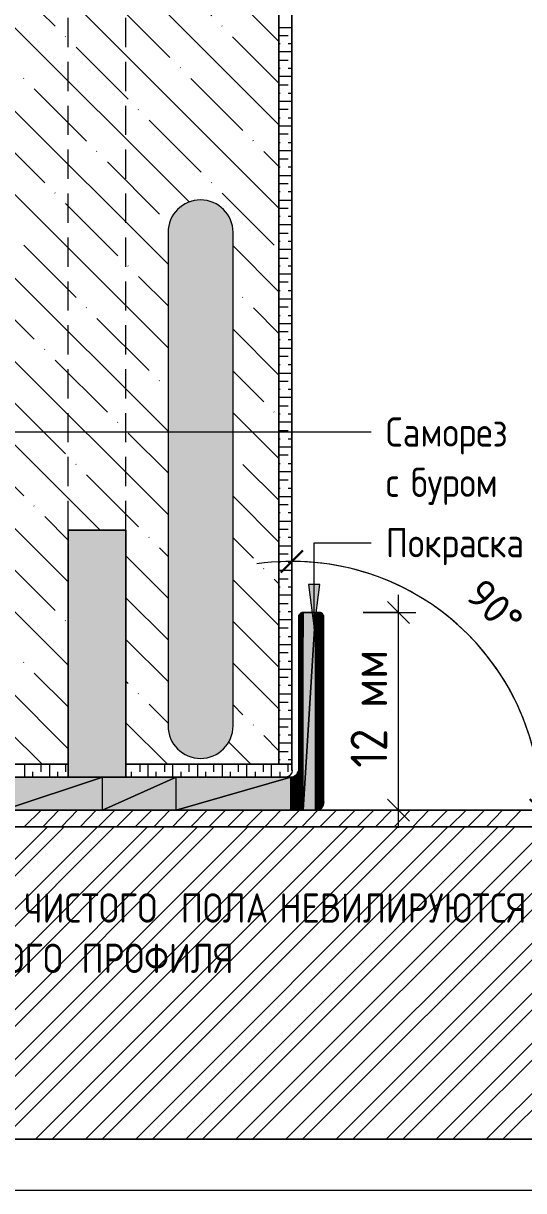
# Model space of a CAD drawing. Header units: millimetres. Extents: x 2518 to 53621, y 2061 to 18648.
# Drawn here: x 27263 to 28973, y 6857 to 10845 of the extents above; entities that cross this region are included whole.
import ezdxf

# ---------------------------------------------------------------- set-up
doc = ezdxf.new("R2010")
doc.units = ezdxf.units.MM
doc.linetypes.add('ADSK_Штрих_ш2 п1', pattern=[150, 100, -50])
for name, color, linetype, lineweight in [('A-ANNO-DIMS', 7, 'Continuous', 9), ('A-ANNO-DIMS-50', 7, 'Continuous', 9), ('A-DETL', 7, 'Continuous', 9), ('A-DETL-5', 7, 'ADSK_Штрих_ш2 п1', 9), ('A-DETL-6', 7, 'Continuous', 5), ('A-DETL-GENF', 7, 'Continuous', 9), ('G-ANNO-TEXT', 7, 'Continuous', 9)]:
    doc.layers.add(name, color=color, linetype=linetype, lineweight=lineweight)
for name, color, linetype, lineweight, true_color in [('A-DETL-GENF-13', 7, 'Continuous', 9, 0xdddddd), ('A-DETL-GENF-14', 7, 'Continuous', 9, 0xe6f9ff), ('A-DETL-GENF-15', 7, 'Continuous', 9, 0xc0c0c0)]:
    doc.layers.add(name, color=color, linetype=linetype, lineweight=lineweight, true_color=true_color)
doc.styles.add('GOST Common_10', font='GOST_Common.ttf', dxfattribs={"width": 0.9, "height": 100})
doc.styles.add('ISOCPEUR', font='isocpeur.ttf', dxfattribs={"width": 0.9, "height": 125})
doc.styles.add('ISOCPEUR_1', font='isocpeur.ttf', dxfattribs={"height": 100})
doc.dimstyles.new('ISO-2_0_1_0K__СРЕДНИЙ_1', dxfattribs={"dimscale": 304.8, "dimtxt": 99.598118, "dimasz": 0.246063, "dimexe": 0.393701, "dimexo": 0.246063, "dimgap": 0.164042, "dimtad": 1, "dimdec": 3, "dimrnd": 0.001, "dimdsep": 46, "dimtxsty": 'ISOCPEUR_1', "dimblk1": 'OBLIQUE', "dimblk2": 'OBLIQUE', "dimsah": 1, "dimcen": 0.09, "dimdle": 0.393701, "dimadec": 0, "dimazin": 0, "dimtfac": 1, "dimtdec": 4, "dimtix": 1, "dimtmove": 0, "dimatfit": 3, "dimfxl": 1, "dimtvp": 1, "dimtolj": 1, "dimtzin": 0, "dimarcsym": 2})
doc.dimstyles.new('ISO-2_5_0_9К_БОЛЬШОЙ', dxfattribs={"dimscale": 304.8, "dimtxt": 124.497647, "dimasz": 0.246063, "dimexe": 0.19685, "dimexo": 0.492126, "dimgap": 0, "dimtad": 1, "dimdec": 0, "dimrnd": 10, "dimzin": 0, "dimdsep": 46, "dimtxsty": 'ISOCPEUR', "dimblk1": 'OBLIQUE', "dimblk2": 'OBLIQUE', "dimsah": 1, "dimcen": 0.09, "dimdle": 0.19685, "dimazin": 0, "dimtfac": 1, "dimtdec": 4, "dimtix": 1, "dimtmove": 0, "dimatfit": 3, "dimfxl": 1, "dimtvp": 1, "dimtolj": 1, "dimtzin": 0, "dimarcsym": 2})

# ---------------------------------------------------------------- blocks, each defined once
blk = doc.blocks.new('DIMBLOCK41-Узел 9')
at = {"layer": 'A-ANNO-DIMS-50', "lineweight": 20}
for p, q in [((28544.6, 8831.8), (28507.1, 8869.3)), ((28544.6, 8831.8), (28582.1, 8794.3)), ((28544.6, 8156.6), (28507.1, 8194.1)), ((28544.6, 8156.6), (28582.1, 8119.1))]:
    blk.add_line(p, q, dxfattribs=at)
at = {"layer": 'A-ANNO-DIMS-50'}
for p, q in [((28544.6, 8096.6), (28544.6, 8891.8)), ((28424.1, 8831.8), (28604.6, 8831.8)), ((28544.6, 8831.8), (28424.1, 8831.8)), ((28641.6, 8156.6), (28484.6, 8156.6)), ((28544.6, 8156.6), (28641.6, 8156.6))]:
    blk.add_line(p, q, dxfattribs=at)
at = {"layer": 'A-ANNO-DIMS-50', "color": 0, "insert": (28381.3, 8301.5), "char_height": 125, "width": 462.557, "attachment_point": 1, "rotation": 90, "line_spacing_factor": 1.149209, "style": 'ISOCPEUR'}
blk.add_mtext('12 мм\\fISOCPEUR|b0|i0|c254|p34|;\\W.9;\u202c', dxfattribs=at)
blk = doc.blocks.new('_Oblique')
at = {"color": 0, "linetype": 'ByBlock', "lineweight": -2}
blk.add_line((-0.5, -0.5), (0.5, 0.5), dxfattribs=at)
blk = doc.blocks.new('DIMBLOCK42-Узел 9')
at = {"layer": 'A-ANNO-DIMS-50'}
for p, q in [((28181, 9006.5), (28181, 9171.5)), ((28181, 9006.5), (28181, 8886.5)), ((29030.8, 8156.6), (28910.8, 8156.6)), ((29030.8, 8156.6), (29030.8, 8156.6)), ((29030.8, 8156.6), (29195.8, 8156.6))]:
    blk.add_line(p, q, dxfattribs=at)
at = {"layer": 'A-ANNO-DIMS-50', "lineweight": 30}
for p, q in [((28181, 9006.5), (28218.5, 9044)), ((28181, 9006.5), (28143.5, 8969)), ((29030.8, 8156.6), (28993.3, 8194.1)), ((29030.8, 8156.6), (29068.3, 8119.1))]:
    blk.add_line(p, q, dxfattribs=at)
at = {"layer": 'A-ANNO-DIMS-50'}
for start, end in [(351.9097, 98.0903), (360, 90)]:
    blk.add_arc((28181, 8156.6), 849.8, start, end, dxfattribs=at)
at = {"layer": 'A-ANNO-DIMS-50', "color": 0, "insert": (28838.5, 8956.4), "char_height": 100, "width": 241.334, "attachment_point": 1, "rotation": 315, "line_spacing_factor": 1.149209, "style": 'ISOCPEUR_1'}
blk.add_mtext('90°', dxfattribs=at)

msp = doc.modelspace()

# ---------------------------------------------------------------- hatches: boundary and pattern name
at = {"layer": 'A-DETL-GENF'}
h = msp.add_hatch(dxfattribs=at)
h.set_pattern_fill('FP_11', color=256, style=0, pattern_type=2)
h.set_pattern_definition([(135, (18390.64, 0), (-142.562, -142.562), []), (135, (18533.2, 0), (-142.562, -142.562), [252.016, -50.403, 1.676, -48.727])])
h.paths.add_polyline_path([(27209.4241, 8313.2378), (27416.8575, 8313.2378), (27416.8575, 9113.3378), (27613.7075, 9113.3378), (27613.7075, 8313.2378), (28136.5241, 8313.2378), (28136.5241, 13780.5878), (27209.4241, 13780.5878), (27209.4241, 8876.6997)])
h.paths.add_polyline_path([(27868.7658, 8333.4769), (27840.0045, 8337.2634), (27813.2033, 8348.3648), (27790.1886, 8366.0247), (27772.5287, 8389.0394), (27761.4273, 8415.8406), (27757.6408, 8444.6019), (27757.6408, 10130.3079), (27761.4273, 10159.0691), (27772.5287, 10185.8704), (27790.1886, 10208.8851), (27813.2033, 10226.5449), (27840.0045, 10237.6464), (27868.7658, 10241.4329), (27897.5271, 10237.6464), (27924.3283, 10226.5449), (27947.3431, 10208.8851), (27965.0029, 10185.8704), (27976.1043, 10159.0691), (27979.8908, 10130.3079), (27979.8908, 8444.6019), (27976.1043, 8415.8406), (27965.0029, 8389.0394), (27947.3431, 8366.0247), (27924.3283, 8348.3648), (27897.5271, 8337.2634)])
for points in [[(28204.2575, 8156.6045), (28206.3741, 8825.4712), (28204.2575, 8823.3545), (28204.2575, 8292.0712)], [(28206.3741, 8156.6045), (28206.3674, 8823.3478), (28204.2575, 8156.6045)], [(28206.3741, 8156.6045), (28208.4908, 8827.5878), (28206.3741, 8825.4712), (28206.3741, 8426.4853)], [(28208.4908, 8156.6045), (28208.4841, 8825.4645), (28206.3741, 8156.6045)], [(28208.4908, 8156.6045), (28210.6075, 8829.7045), (28208.4908, 8827.5878), (28208.4908, 8426.4853)], [(28210.6075, 8156.6045), (28210.6008, 8827.5811), (28208.4908, 8156.6045)], [(28210.6075, 8156.6045), (28212.7241, 8156.6045), (28212.7241, 8829.7045), (28211.4562, 8426.4853)], [(28210.6075, 8156.6045), (28212.7241, 8829.7045), (28210.6075, 8829.7045), (28210.6075, 8426.4853)], [(28214.8408, 8156.6045), (28214.8408, 8831.8212), (28212.7241, 8156.6045)], [(28212.7241, 8156.6045), (28214.8408, 8831.8212), (28212.7241, 8829.7045), (28212.7241, 8426.4853)], [(28219.0741, 8156.6045), (28219.0741, 8831.8212), (28214.8408, 8156.6045)], [(28214.8408, 8156.6045), (28219.0741, 8831.8212), (28214.8408, 8831.8212), (28214.8408, 8426.4853)], [(28219.0741, 8156.6045), (28261.4075, 8831.8212), (28219.0741, 8831.8212), (28219.0741, 8426.4853)], [(28237.2508, 8156.6045), (28261.4075, 8156.6045), (28260.8767, 8823.3545), (28219.0741, 8156.6045)], [(28261.4075, 8156.6045), (28265.6408, 8831.8212), (28261.4075, 8831.8212), (28261.4075, 8158.7212)], [(28265.6408, 8156.6045), (28265.5877, 8823.3545), (28261.4075, 8156.6045)], [(28265.6408, 8156.6045), (28271.9908, 8831.8212), (28265.6408, 8831.8212), (28265.6408, 8158.7212)], [(28265.6408, 8156.6045), (28271.9908, 8158.7212), (28271.9112, 8823.3545), (28265.6607, 8158.7212)], [(28271.9908, 8158.7212), (28274.1075, 8831.8212), (28271.9908, 8831.8212), (28271.9908, 8160.8378)], [(28271.9908, 8158.7212), (28274.1075, 8160.8378), (28274.0809, 8823.3545), (28271.9975, 8160.8378)], [(28274.1075, 8160.8378), (28276.2241, 8831.8212), (28274.1075, 8831.8212), (28274.1075, 8162.9545)], [(28274.1075, 8160.8378), (28276.2241, 8160.8378), (28276.1974, 8823.3545), (28274.1142, 8162.9545)], [(28276.2241, 8162.9545), (28278.3408, 8831.8212), (28276.2241, 8831.8212), (28276.2241, 8165.0712)], [(28276.2241, 8162.9545), (28278.3408, 8165.0712), (28278.314, 8823.3545), (28276.2308, 8165.0712)], [(28278.3408, 8165.0712), (28280.4575, 8829.7045), (28278.3408, 8831.8212), (28278.3408, 8167.1878)], [(28278.3408, 8165.0712), (28280.4575, 8165.0712), (28280.4373, 8823.3545), (28278.3476, 8167.1878)], [(28280.4575, 8167.1878), (28282.5741, 8827.5878), (28280.4575, 8829.7045), (28280.4575, 8169.3045)], [(28280.4575, 8167.1878), (28282.5741, 8169.3045), (28282.5606, 8823.3545), (28280.4643, 8169.3045)], [(28282.5741, 8169.3045), (28284.6908, 8827.5878), (28282.5741, 8827.5878), (28282.5741, 8171.4212)], [(28282.5741, 8169.3045), (28284.6908, 8169.3045), (28284.6772, 8823.3545), (28282.581, 8171.4212)], [(28284.6908, 8171.4212), (28286.8075, 8825.4712), (28284.6908, 8827.5878), (28284.6908, 8177.7712)], [(28284.6908, 8171.4212), (28286.8075, 8173.5378), (28286.8006, 8823.3545), (28284.7114, 8177.7712)], [(28286.8075, 8177.7712), (28288.9241, 8821.2378), (28286.8075, 8823.3545), (28286.8075, 8821.2378)], [(28286.8075, 8177.7712), (28288.9241, 8179.8878), (28288.9241, 8821.2378)], [(27194.6075, 8156.6045), (27533.2741, 8268.7878), (27194.6075, 8268.7878)], [(27533.2741, 8156.6045), (27533.2741, 8268.7878), (27196.0413, 8156.6045), (27416.8575, 8156.6045)], [(27533.2741, 8156.6045), (27785.1575, 8156.6045), (27785.1575, 8268.7878), (27613.7075, 8192.4277)], [(27533.2741, 8156.6045), (27785.1575, 8268.7878), (27533.2741, 8268.7878)], [(28136.5241, 8156.6045), (28176.7408, 8156.6045), (28176.7408, 8268.7878), (27785.1575, 8156.6045)], [(27785.1575, 8156.6045), (28176.7408, 8268.7878), (27785.1575, 8268.7878)], [(28176.7408, 8156.6045), (28180.9741, 8268.7878), (28176.7408, 8268.7878), (28176.7408, 8237.0378)], [(28180.9741, 8156.6045), (28180.7251, 8262.1888), (28176.7408, 8156.6045)], [(28180.9741, 8156.6045), (28185.2075, 8270.9045), (28180.9741, 8268.7878), (28180.9741, 8245.5045)], [(28185.2075, 8156.6045), (28185.0447, 8266.5083), (28180.9741, 8156.6045)], [(28185.2075, 8156.6045), (28189.4408, 8273.0212), (28185.2075, 8270.9045), (28185.2075, 8253.9712)], [(28189.4408, 8156.6045), (28189.0258, 8261.6078), (28185.2075, 8156.6045)], [(28189.4408, 8156.6045), (28193.6741, 8275.1378), (28189.4408, 8273.0212), (28189.4408, 8262.4378)], [(28193.6741, 8156.6045), (28193.5113, 8270.5788), (28189.4408, 8156.6045)], [(28193.6741, 8156.6045), (28197.9075, 8279.3712), (28193.6741, 8275.1378), (28193.6741, 8270.9045)], [(28197.9075, 8156.6045), (28197.7615, 8275.1378), (28193.6741, 8156.6045)], [(28197.9075, 8156.6045), (28200.0241, 8283.6045), (28197.9075, 8279.3712)], [(28200.0241, 8156.6045), (28199.9536, 8279.3712), (28197.9075, 8156.6045)], [(28200.0241, 8156.6045), (28202.1408, 8287.8378), (28200.0241, 8283.6045)], [(28202.1408, 8156.6045), (28202.0725, 8283.6045), (28200.0241, 8156.6045)], [(28202.1408, 8156.6045), (28204.2575, 8292.0712), (28202.1408, 8287.8378)], [(28204.2575, 8156.6045), (28204.1913, 8287.8378), (28202.1408, 8156.6045)]]:
    msp.add_hatch(color=256, dxfattribs=at).paths.add_polyline_path(points)
at = {"layer": 'A-DETL-GENF-13'}
msp.add_hatch(color=256, dxfattribs=at).paths.add_polyline_path([(27613.7075, 8268.7878), (27613.7075, 9113.3378), (27416.8575, 9113.3378), (27416.8575, 8268.7878), (27533.2741, 8268.7878)])
at = {"layer": 'A-DETL-GENF-14'}
msp.add_hatch(color=256, dxfattribs=at).paths.add_polyline_path([(27868.7658, 8333.4769), (27897.5271, 8337.2634), (27924.3283, 8348.3648), (27947.3431, 8366.0247), (27965.0029, 8389.0394), (27976.1043, 8415.8406), (27979.8908, 8444.6019), (27979.8908, 10130.3079), (27976.1043, 10159.0691), (27965.0029, 10185.8704), (27947.3431, 10208.8851), (27924.3283, 10226.5449), (27897.5271, 10237.6464), (27868.7658, 10241.4329), (27840.0045, 10237.6464), (27813.2033, 10226.5449), (27790.1886, 10208.8851), (27772.5287, 10185.8704), (27761.4273, 10159.0691), (27757.6408, 10130.3079), (27757.6408, 8444.6019), (27761.4273, 8415.8406), (27772.5287, 8389.0394), (27790.1886, 8366.0247), (27813.2033, 8348.3648), (27840.0045, 8337.2634)])
at = {"layer": 'A-DETL-GENF-15'}
h = msp.add_hatch(dxfattribs=at)
h.set_pattern_fill('FP_12', color=256, style=0, pattern_type=2)
h.set_pattern_definition([(45, (18390.64, 0), (-85.5373, 85.5373), []), (45, (18447.67, 0), (-85.5373, 85.5373), [])])
h.paths.add_polyline_path([(31190.8741, 7032.6545), (31190.8741, 8099.4545), (25475.8741, 8099.4545), (25475.8741, 7032.6545), (27716.646, 7032.6545)])
at = {"layer": 'G-ANNO-TEXT'}
msp.add_hatch(color=256, dxfattribs=at).paths.add_polyline_path([(28256.9094, 8777.2808), (28276.6573, 8927.2808), (28237.1616, 8927.2808)])

# ---------------------------------------------------------------- linework, layer by layer
at = {"layer": 'A-DETL'}
for p, q in [((28136.5241, 8313.2378), (28136.5241, 13780.5878)), ((27757.6408, 10130.3079), (27757.6408, 8444.6019)), ((27979.8908, 8444.6019), (27979.8908, 10130.3079)), ((27613.7075, 9113.3378), (27416.8575, 9113.3378)), ((27416.8575, 9113.3378), (27416.8575, 8268.7878)), ((27613.7075, 8268.7878), (27613.7075, 9113.3378)), ((28204.2575, 8156.6045), (28206.3741, 8825.4712)), ((28206.3741, 8825.4712), (28204.2575, 8823.3545)), ((28204.2575, 8823.3545), (28204.2575, 8292.0712)), ((28206.3741, 8156.6045), (28208.4908, 8827.5878)), ((28208.4908, 8827.5878), (28206.3741, 8825.4712)), ((28206.3741, 8156.6045), (28206.3741, 8825.4712)), ((28208.4908, 8156.6045), (28210.6075, 8829.7045)), ((28210.6075, 8829.7045), (28208.4908, 8827.5878)), ((28208.4908, 8156.6045), (28208.4908, 8827.5878)), ((28210.6075, 8156.6045), (28212.7241, 8829.7045)), ((28212.7241, 8829.7045), (28210.6075, 8829.7045)), ((28210.6075, 8156.6045), (28210.6075, 8829.7045)), ((28212.7241, 8156.6045), (28214.8408, 8831.8212)), ((28214.8408, 8831.8212), (28212.7241, 8829.7045)), ((28212.7241, 8156.6045), (28212.7241, 8829.7045)), ((28214.8408, 8156.6045), (28219.0741, 8831.8212)), ((28219.0741, 8831.8212), (28214.8408, 8831.8212)), ((28214.8408, 8156.6045), (28214.8408, 8831.8212)), ((28219.0741, 8156.6045), (28261.4075, 8831.8212)), ((28261.4075, 8831.8212), (28219.0741, 8831.8212)), ((28219.0741, 8156.6045), (28219.0741, 8831.8212)), ((28261.4075, 8156.6045), (28265.6408, 8831.8212)), ((28265.6408, 8831.8212), (28261.4075, 8831.8212)), ((28261.4075, 8156.6045), (28261.4075, 8831.8212)), ((28265.6408, 8156.6045), (28271.9908, 8831.8212)), ((28271.9908, 8831.8212), (28265.6408, 8831.8212)), ((28265.6408, 8156.6045), (28265.6408, 8831.8212)), ((28271.9908, 8158.7212), (28274.1075, 8831.8212)), ((28274.1075, 8831.8212), (28271.9908, 8831.8212)), ((28271.9908, 8158.7212), (28271.9908, 8831.8212)), ((28274.1075, 8160.8378), (28276.2241, 8831.8212)), ((28276.2241, 8831.8212), (28274.1075, 8831.8212)), ((28274.1075, 8160.8378), (28274.1075, 8831.8212)), ((28276.2241, 8162.9545), (28278.3408, 8831.8212)), ((28278.3408, 8831.8212), (28276.2241, 8831.8212)), ((28276.2241, 8160.8378), (28276.2241, 8831.8212)), ((28280.4575, 8829.7045), (28278.3408, 8831.8212)), ((28278.3408, 8165.0712), (28278.3408, 8831.8212)), ((28278.3408, 8165.0712), (28280.4575, 8829.7045)), ((28282.5741, 8827.5878), (28280.4575, 8829.7045)), ((28280.4575, 8165.0712), (28280.4575, 8829.7045)), ((28280.4575, 8167.1878), (28282.5741, 8827.5878)), ((28282.5741, 8169.3045), (28284.6908, 8827.5878)), ((28284.6908, 8827.5878), (28282.5741, 8827.5878)), ((28282.5741, 8169.3045), (28282.5741, 8827.5878)), ((28286.8075, 8825.4712), (28284.6908, 8827.5878)), ((28284.6908, 8169.3045), (28284.6908, 8827.5878)), ((28284.6908, 8171.4212), (28286.8075, 8825.4712)), ((28286.8075, 8173.5378), (28286.8075, 8825.4712)), ((28288.9241, 8821.2378), (28286.8075, 8823.3545)), ((28286.8075, 8177.7712), (28288.9241, 8821.2378)), ((28288.9241, 8179.8878), (28288.9241, 8821.2378)), ((27209.4241, 8313.2378), (27416.8575, 8313.2378)), ((27613.7075, 8313.2378), (28136.5241, 8313.2378)), ((27194.6075, 8156.6045), (27533.2741, 8268.7878)), ((27533.2741, 8268.7878), (27194.6075, 8268.7878)), ((27533.2741, 8156.6045), (27785.1575, 8268.7878)), ((27785.1575, 8268.7878), (27533.2741, 8268.7878)), ((27533.2741, 8156.6045), (27533.2741, 8268.7878)), ((27785.1575, 8156.6045), (28176.7408, 8268.7878)), ((28176.7408, 8268.7878), (27785.1575, 8268.7878)), ((27785.1575, 8156.6045), (27785.1575, 8268.7878)), ((28176.7408, 8156.6045), (28180.9741, 8268.7878)), ((28180.9741, 8268.7878), (28176.7408, 8268.7878)), ((28176.7408, 8156.6045), (28176.7408, 8268.7878)), ((28180.9741, 8156.6045), (28185.2075, 8270.9045)), ((28185.2075, 8270.9045), (28180.9741, 8268.7878)), ((28180.9741, 8156.6045), (28180.9741, 8268.7878)), ((28185.2075, 8156.6045), (28189.4408, 8273.0212)), ((28189.4408, 8273.0212), (28185.2075, 8270.9045)), ((28185.2075, 8156.6045), (28185.2075, 8270.9045)), ((28189.4408, 8156.6045), (28193.6741, 8275.1378)), ((28193.6741, 8275.1378), (28189.4408, 8273.0212)), ((28189.4408, 8156.6045), (28189.4408, 8273.0212)), ((28193.6741, 8156.6045), (28197.9075, 8279.3712)), ((28197.9075, 8279.3712), (28193.6741, 8275.1378)), ((28193.6741, 8156.6045), (28193.6741, 8275.1378)), ((28197.9075, 8156.6045), (28200.0241, 8283.6045)), ((28200.0241, 8283.6045), (28197.9075, 8279.3712)), ((28197.9075, 8156.6045), (28197.9075, 8279.3712)), ((28200.0241, 8156.6045), (28202.1408, 8287.8378)), ((28202.1408, 8287.8378), (28200.0241, 8283.6045)), ((28200.0241, 8156.6045), (28200.0241, 8283.6045)), ((28202.1408, 8156.6045), (28204.2575, 8292.0712)), ((28204.2575, 8292.0712), (28202.1408, 8287.8378)), ((28202.1408, 8156.6045), (28202.1408, 8287.8378)), ((28204.2575, 8156.6045), (28204.2575, 8292.0712)), ((28286.8075, 8177.7712), (28288.9241, 8179.8878)), ((27194.6075, 8156.6045), (27533.2741, 8156.6045)), ((27533.2741, 8156.6045), (27785.1575, 8156.6045)), ((27785.1575, 8156.6045), (28176.7408, 8156.6045)), ((28176.7408, 8156.6045), (28180.9741, 8156.6045)), ((28180.9741, 8156.6045), (28185.2075, 8156.6045)), ((28185.2075, 8156.6045), (28189.4408, 8156.6045)), ((28189.4408, 8156.6045), (28193.6741, 8156.6045)), ((28193.6741, 8156.6045), (28197.9075, 8156.6045)), ((28197.9075, 8156.6045), (28200.0241, 8156.6045)), ((28200.0241, 8156.6045), (28202.1408, 8156.6045)), ((28202.1408, 8156.6045), (28204.2575, 8156.6045)), ((28204.2575, 8156.6045), (28206.3741, 8156.6045)), ((28206.3741, 8156.6045), (28208.4908, 8156.6045)), ((28208.4908, 8156.6045), (28210.6075, 8156.6045)), ((28210.6075, 8156.6045), (28212.7241, 8156.6045)), ((28212.7241, 8156.6045), (28214.8408, 8156.6045)), ((28214.8408, 8156.6045), (28219.0741, 8156.6045)), ((28219.0741, 8156.6045), (28261.4075, 8156.6045)), ((28261.4075, 8156.6045), (28265.6408, 8156.6045)), ((28265.6408, 8156.6045), (28271.9908, 8158.7212)), ((28271.9908, 8158.7212), (28274.1075, 8160.8378)), ((28274.1075, 8160.8378), (28276.2241, 8160.8378)), ((28276.2241, 8162.9545), (28278.3408, 8165.0712)), ((28278.3408, 8165.0712), (28280.4575, 8165.0712)), ((28280.4575, 8167.1878), (28282.5741, 8169.3045)), ((28282.5741, 8169.3045), (28284.6908, 8169.3045)), ((28284.6908, 8171.4212), (28286.8075, 8173.5378)), ((31190.8741, 8099.4545), (25475.8741, 8099.4545)), ((25475.8741, 7032.6545), (31190.8741, 7032.6545)), ((31190.8741, 7032.6545), (25475.8741, 7032.6545)), ((38390.8741, 6856.6045), (24833.3741, 6856.6045))]:
    msp.add_line(p, q, dxfattribs=at)
for centre, start, end in [((27868.7658, 10130.3079), 0, 180), ((27868.7658, 8444.6019), 180, 360)]:
    msp.add_arc(centre, 111.125, start, end, dxfattribs=at)
at = {"layer": 'A-DETL-5'}
for p, q in [((27416.8575, 9113.3378), (27416.8575, 13780.5878)), ((27613.7075, 9113.3378), (27613.7075, 13780.5878))]:
    msp.add_line(p, q, dxfattribs=at)
at = {"layer": 'A-DETL-6'}
for p, q in [((28136.5241, 13780.5878), (28136.5241, 8313.2378)), ((28136.5241, 8313.2378), (28136.5241, 13780.5878)), ((28180.9741, 13780.5878), (28180.9741, 8313.2378)), ((28180.9741, 8313.2378), (28180.9741, 13780.5878)), ((28180.9741, 10829.9545), (28136.5241, 10829.9545)), ((28168.2741, 10802.4378), (28136.5241, 10802.4378)), ((28140.7575, 10774.9212), (28136.5241, 10774.9212)), ((28180.9741, 10774.9212), (28168.2741, 10774.9212)), ((28180.9741, 10747.4045), (28136.5241, 10747.4045)), ((28168.2741, 10717.7712), (28136.5241, 10717.7712)), ((28140.7575, 10690.2545), (28136.5241, 10690.2545)), ((28180.9741, 10690.2545), (28168.2741, 10690.2545)), ((28180.9741, 10662.7378), (28136.5241, 10662.7378)), ((28168.2741, 10633.1045), (28136.5241, 10633.1045)), ((28140.7575, 10605.5878), (28136.5241, 10605.5878)), ((28180.9741, 10578.0712), (28136.5241, 10578.0712)), ((28180.9741, 10605.5878), (28168.2741, 10605.5878)), ((28168.2741, 10550.5545), (28136.5241, 10550.5545)), ((28140.7575, 10520.9212), (28136.5241, 10520.9212)), ((28180.9741, 10493.4045), (28136.5241, 10493.4045)), ((28180.9741, 10520.9212), (28168.2741, 10520.9212)), ((28168.2741, 10465.8878), (28136.5241, 10465.8878)), ((28140.7575, 10436.2545), (28136.5241, 10436.2545)), ((28180.9741, 10436.2545), (28168.2741, 10436.2545)), ((28180.9741, 10408.7378), (28136.5241, 10408.7378)), ((28168.2741, 10381.2212), (28136.5241, 10381.2212)), ((28140.7575, 10353.7045), (28136.5241, 10353.7045)), ((28180.9741, 10353.7045), (28168.2741, 10353.7045)), ((28180.9741, 10324.0712), (28136.5241, 10324.0712)), ((28168.2741, 10296.5545), (28136.5241, 10296.5545)), ((28140.7575, 10269.0378), (28136.5241, 10269.0378)), ((28180.9741, 10269.0378), (28168.2741, 10269.0378)), ((28180.9741, 10239.4045), (28136.5241, 10239.4045)), ((28168.2741, 10211.8878), (28136.5241, 10211.8878)), ((28140.7575, 10184.3712), (28136.5241, 10184.3712)), ((28180.9741, 10184.3712), (28168.2741, 10184.3712)), ((28180.9741, 10156.8545), (28136.5241, 10156.8545)), ((28168.2741, 10127.2212), (28136.5241, 10127.2212)), ((28140.7575, 10099.7045), (28136.5241, 10099.7045)), ((28180.9741, 10099.7045), (28168.2741, 10099.7045)), ((28180.9741, 10072.1878), (28136.5241, 10072.1878)), ((28136.5241, 10042.5545), (28168.2741, 10042.5545)), ((28140.7575, 10015.0378), (28136.5241, 10015.0378)), ((28180.9741, 10015.0378), (28168.2741, 10015.0378)), ((28180.9741, 9987.5212), (28136.5241, 9987.5212)), ((28168.2741, 9960.0045), (28136.5241, 9960.0045)), ((28140.7575, 9930.3712), (28136.5241, 9930.3712)), ((28180.9741, 9902.8545), (28136.5241, 9902.8545)), ((28180.9741, 9930.3712), (28168.2741, 9930.3712)), ((28168.2741, 9875.3378), (28136.5241, 9875.3378)), ((28140.7575, 9845.7045), (28136.5241, 9845.7045)), ((28180.9741, 9818.1878), (28136.5241, 9818.1878)), ((28180.9741, 9845.7045), (28168.2741, 9845.7045)), ((28168.2741, 9790.6712), (28136.5241, 9790.6712)), ((28140.7575, 9763.1545), (28136.5241, 9763.1545)), ((28180.9741, 9733.5212), (28136.5241, 9733.5212)), ((28180.9741, 9763.1545), (28168.2741, 9763.1545)), ((28168.2741, 9706.0045), (28136.5241, 9706.0045)), ((28140.7575, 9678.4878), (28136.5241, 9678.4878)), ((28180.9741, 9678.4878), (28168.2741, 9678.4878)), ((28180.9741, 9648.8545), (28136.5241, 9648.8545)), ((28168.2741, 9621.3378), (28136.5241, 9621.3378)), ((28140.7575, 9593.8212), (28136.5241, 9593.8212)), ((28180.9741, 9593.8212), (28168.2741, 9593.8212)), ((28180.9741, 9566.3045), (28136.5241, 9566.3045)), ((28168.2741, 9536.6712), (28136.5241, 9536.6712)), ((28140.7575, 9509.1545), (28136.5241, 9509.1545)), ((28180.9741, 9509.1545), (28168.2741, 9509.1545)), ((28180.9741, 9481.6378), (28136.5241, 9481.6378)), ((28168.2741, 9452.0045), (28136.5241, 9452.0045)), ((28140.7575, 9424.4878), (28136.5241, 9424.4878)), ((28180.9741, 9424.4878), (28168.2741, 9424.4878)), ((28180.9741, 9396.9712), (28136.5241, 9396.9712)), ((28168.2741, 9369.4545), (28136.5241, 9369.4545)), ((28140.7575, 9339.8212), (28136.5241, 9339.8212)), ((28180.9741, 9339.8212), (28168.2741, 9339.8212)), ((28180.9741, 9312.3045), (28136.5241, 9312.3045)), ((28136.5241, 9284.7878), (28168.2741, 9284.7878)), ((28140.7575, 9255.1545), (28136.5241, 9255.1545)), ((28180.9741, 9255.1545), (28168.2741, 9255.1545)), ((28180.9741, 9227.6378), (28136.5241, 9227.6378)), ((28168.2741, 9200.1212), (28136.5241, 9200.1212)), ((28140.7575, 9172.6045), (28136.5241, 9172.6045)), ((28180.9741, 9142.9712), (28136.5241, 9142.9712)), ((28180.9741, 9172.6045), (28168.2741, 9172.6045)), ((27613.7075, 9113.3378), (27416.8575, 9113.3378)), ((27416.8575, 8268.7878), (27416.8575, 9113.3378)), ((27416.8575, 9113.3378), (27613.7075, 9113.3378)), ((27613.7075, 9113.3378), (27416.8575, 9113.3378)), ((27416.8575, 9113.3378), (27416.8575, 8313.2378)), ((27416.8575, 8268.7878), (27416.8575, 9113.3378)), ((27416.8575, 9113.3378), (27613.7075, 9113.3378)), ((27613.7075, 8268.7878), (27613.7075, 9113.3378)), ((27613.7075, 8313.2378), (27613.7075, 9113.3378)), ((27613.7075, 9113.3378), (27613.7075, 8268.7878)), ((28168.2741, 9115.4545), (28136.5241, 9115.4545)), ((28140.7575, 9087.9378), (28136.5241, 9087.9378)), ((28180.9741, 9058.3045), (28136.5241, 9058.3045)), ((28180.9741, 9087.9378), (28168.2741, 9087.9378)), ((28168.2741, 9030.7878), (28136.5241, 9030.7878)), ((28140.7575, 9003.2712), (28136.5241, 9003.2712)), ((28180.9741, 8975.7545), (28136.5241, 8975.7545)), ((28180.9741, 9003.2712), (28168.2741, 9003.2712)), ((28168.2741, 8946.1212), (28136.5241, 8946.1212)), ((28140.7575, 8918.6045), (28136.5241, 8918.6045)), ((28180.9741, 8918.6045), (28168.2741, 8918.6045)), ((28180.9741, 8891.0878), (28136.5241, 8891.0878)), ((28168.2741, 8861.4545), (28136.5241, 8861.4545)), ((28140.7575, 8833.9378), (28136.5241, 8833.9378)), ((28180.9741, 8833.9378), (28168.2741, 8833.9378)), ((28204.2575, 8156.6045), (28206.3741, 8825.4712)), ((28206.3741, 8825.4712), (28204.2575, 8156.6045)), ((28204.2575, 8823.3545), (28206.3741, 8825.4712)), ((28204.2575, 8156.6045), (28204.2575, 8823.3545)), ((28204.2575, 8823.3545), (28204.2575, 8156.6045)), ((28204.2575, 8156.6045), (28204.2575, 8823.3545)), ((28204.2575, 8823.3545), (28204.2575, 8821.2378)), ((28204.2575, 8156.6045), (28204.2575, 8823.3545)), ((28204.2575, 8821.2378), (28204.2575, 8156.6045)), ((28204.2575, 8821.2378), (28204.2575, 8819.1212)), ((28204.2575, 8156.6045), (28204.2575, 8821.2378)), ((28204.2575, 8821.2378), (28204.2575, 8156.6045)), ((28204.2575, 8156.6045), (28204.2575, 8821.2378)), ((28204.2575, 8819.1212), (28204.2575, 8450.8212)), ((28204.2575, 8817.0045), (28204.2575, 8819.1212)), ((28204.2575, 8819.1212), (28204.2575, 8156.6045)), ((28204.2575, 8450.8212), (28204.2575, 8817.0045)), ((28204.2575, 8817.0045), (28204.2575, 8450.8212)), ((28208.4908, 8827.5878), (28206.3741, 8156.6045)), ((28206.3741, 8825.4712), (28208.4908, 8827.5878)), ((28208.4908, 8827.5878), (28206.3741, 8156.6045)), ((28206.3741, 8825.4712), (28206.3741, 8156.6045)), ((28206.3741, 8156.6045), (28206.3741, 8825.4712)), ((28210.6075, 8829.7045), (28208.4908, 8156.6045)), ((28210.6075, 8829.7045), (28208.4908, 8156.6045)), ((28208.4908, 8827.5878), (28210.6075, 8829.7045)), ((28208.4908, 8156.6045), (28208.4908, 8827.5878)), ((28208.4908, 8156.6045), (28208.4908, 8827.5878)), ((28212.7241, 8829.7045), (28210.6075, 8156.6045)), ((28212.7241, 8829.7045), (28210.6075, 8156.6045)), ((28210.6075, 8156.6045), (28210.6075, 8829.7045)), ((28210.6075, 8829.7045), (28212.7241, 8829.7045)), ((28210.6075, 8156.6045), (28210.6075, 8829.7045)), ((28214.8408, 8831.8212), (28212.7241, 8156.6045)), ((28214.8408, 8831.8212), (28212.7241, 8156.6045)), ((28212.7241, 8829.7045), (28214.8408, 8831.8212)), ((28212.7241, 8156.6045), (28212.7241, 8829.7045)), ((28212.7241, 8156.6045), (28212.7241, 8829.7045)), ((28219.0741, 8831.8212), (28214.8408, 8156.6045)), ((28219.0741, 8831.8212), (28214.8408, 8156.6045)), ((28214.8408, 8156.6045), (28214.8408, 8831.8212)), ((28214.8408, 8831.8212), (28219.0741, 8831.8212)), ((28214.8408, 8156.6045), (28214.8408, 8831.8212)), ((28261.4075, 8831.8212), (28219.0741, 8156.6045)), ((28219.0741, 8156.6045), (28219.0741, 8831.8212)), ((28219.0741, 8831.8212), (28261.4075, 8831.8212)), ((28219.0741, 8156.6045), (28219.0741, 8831.8212)), ((28274.1075, 8831.8212), (28219.0741, 8831.8212)), ((28261.4075, 8831.8212), (28219.0741, 8156.6045)), ((28265.6408, 8831.8212), (28261.4075, 8156.6045)), ((28265.6408, 8831.8212), (28261.4075, 8156.6045)), ((28261.4075, 8156.6045), (28261.4075, 8831.8212)), ((28261.4075, 8831.8212), (28265.6408, 8831.8212)), ((28261.4075, 8156.6045), (28261.4075, 8831.8212)), ((28271.9908, 8831.8212), (28265.6408, 8156.6045)), ((28271.9908, 8831.8212), (28265.6408, 8156.6045)), ((28265.6408, 8156.6045), (28265.6408, 8831.8212)), ((28265.6408, 8831.8212), (28271.9908, 8831.8212)), ((28265.6408, 8156.6045), (28265.6408, 8831.8212)), ((28274.1075, 8831.8212), (28271.9908, 8158.7212)), ((28271.9908, 8158.7212), (28271.9908, 8831.8212)), ((28274.1075, 8831.8212), (28271.9908, 8158.7212)), ((28271.9908, 8158.7212), (28271.9908, 8831.8212)), ((28271.9908, 8831.8212), (28274.1075, 8831.8212)), ((28276.2241, 8831.8212), (28274.1075, 8160.8378)), ((28276.2241, 8831.8212), (28274.1075, 8160.8378)), ((28274.1075, 8160.8378), (28274.1075, 8831.8212)), ((28274.1075, 8831.8212), (28276.2241, 8831.8212)), ((28274.1075, 8160.8378), (28274.1075, 8831.8212)), ((28278.3408, 8831.8212), (28276.2241, 8162.9545)), ((28278.3408, 8831.8212), (28276.2241, 8162.9545)), ((28276.2241, 8162.9545), (28276.2241, 8831.8212)), ((28276.2241, 8831.8212), (28278.3408, 8831.8212)), ((28276.2241, 8160.8378), (28276.2241, 8831.8212)), ((28276.2241, 8831.8212), (28276.2241, 8160.8378)), ((28276.2241, 8160.8378), (28276.2241, 8831.8212)), ((28276.2241, 8831.8212), (28276.2241, 8162.9545)), ((28276.2241, 8160.8378), (28276.2241, 8831.8212)), ((28278.3408, 8165.0712), (28278.3408, 8831.8212)), ((28278.3408, 8831.8212), (28280.4575, 8829.7045)), ((28278.3408, 8165.0712), (28278.3408, 8831.8212)), ((28280.4575, 8829.7045), (28278.3408, 8165.0712)), ((28280.4575, 8829.7045), (28278.3408, 8165.0712)), ((28280.4575, 8167.1878), (28280.4575, 8829.7045)), ((28280.4575, 8829.7045), (28282.5741, 8827.5878)), ((28280.4575, 8165.0712), (28280.4575, 8829.7045)), ((28280.4575, 8829.7045), (28280.4575, 8165.0712)), ((28280.4575, 8165.0712), (28280.4575, 8829.7045)), ((28280.4575, 8829.7045), (28280.4575, 8167.1878)), ((28280.4575, 8165.0712), (28280.4575, 8829.7045)), ((28282.5741, 8827.5878), (28280.4575, 8167.1878)), ((28282.5741, 8827.5878), (28280.4575, 8167.1878)), ((28284.6908, 8827.5878), (28282.5741, 8169.3045)), ((28284.6908, 8827.5878), (28282.5741, 8169.3045)), ((28282.5741, 8169.3045), (28282.5741, 8827.5878)), ((28282.5741, 8827.5878), (28284.6908, 8827.5878)), ((28282.5741, 8169.3045), (28282.5741, 8827.5878)), ((28284.6908, 8171.4212), (28284.6908, 8827.5878)), ((28284.6908, 8827.5878), (28286.8075, 8825.4712)), ((28284.6908, 8169.3045), (28284.6908, 8827.5878)), ((28284.6908, 8827.5878), (28284.6908, 8169.3045)), ((28284.6908, 8169.3045), (28284.6908, 8827.5878)), ((28284.6908, 8827.5878), (28284.6908, 8171.4212)), ((28284.6908, 8169.3045), (28284.6908, 8827.5878)), ((28286.8075, 8825.4712), (28284.6908, 8171.4212)), ((28286.8075, 8825.4712), (28284.6908, 8171.4212)), ((28286.8075, 8173.5378), (28286.8075, 8825.4712)), ((28286.8075, 8825.4712), (28286.8075, 8823.3545)), ((28286.8075, 8173.5378), (28286.8075, 8825.4712)), ((28286.8075, 8825.4712), (28286.8075, 8173.5378)), ((28286.8075, 8173.5378), (28286.8075, 8825.4712)), ((28286.8075, 8825.4712), (28286.8075, 8173.5378)), ((28286.8075, 8173.5378), (28286.8075, 8825.4712)), ((28286.8075, 8177.7712), (28286.8075, 8823.3545)), ((28286.8075, 8823.3545), (28288.9241, 8821.2378)), ((28286.8075, 8177.7712), (28286.8075, 8823.3545)), ((28286.8075, 8823.3545), (28286.8075, 8173.5378)), ((28286.8075, 8823.3545), (28286.8075, 8173.5378)), ((28288.9241, 8821.2378), (28286.8075, 8177.7712)), ((28288.9241, 8821.2378), (28286.8075, 8177.7712)), ((28288.9241, 8179.8878), (28288.9241, 8821.2378)), ((28288.9241, 8821.2378), (28288.9241, 8819.1212)), ((28288.9241, 8179.8878), (28288.9241, 8821.2378)), ((28288.9241, 8182.0045), (28288.9241, 8819.1212)), ((28288.9241, 8819.1212), (28288.9241, 8817.0045)), ((28288.9241, 8182.0045), (28288.9241, 8819.1212)), ((28288.9241, 8819.1212), (28288.9241, 8179.8878)), ((28288.9241, 8819.1212), (28288.9241, 8179.8878)), ((28288.9241, 8184.1212), (28288.9241, 8817.0045)), ((28288.9241, 8817.0045), (28288.9241, 8450.8212)), ((28288.9241, 8184.1212), (28288.9241, 8817.0045)), ((28288.9241, 8817.0045), (28288.9241, 8182.0045)), ((28288.9241, 8450.8212), (28288.9241, 8817.0045)), ((28288.9241, 8817.0045), (28288.9241, 8182.0045)), ((28180.9741, 8806.4212), (28136.5241, 8806.4212)), ((28168.2741, 8778.9045), (28136.5241, 8778.9045)), ((28140.7575, 8749.2712), (28136.5241, 8749.2712)), ((28180.9741, 8749.2712), (28168.2741, 8749.2712)), ((28180.9741, 8721.7545), (28136.5241, 8721.7545)), ((28168.2741, 8694.2378), (28136.5241, 8694.2378)), ((28140.7575, 8664.6045), (28136.5241, 8664.6045)), ((28180.9741, 8664.6045), (28168.2741, 8664.6045)), ((28180.9741, 8637.0878), (28136.5241, 8637.0878)), ((28168.2741, 8609.5712), (28136.5241, 8609.5712)), ((28140.7575, 8582.0545), (28136.5241, 8582.0545)), ((28180.9741, 8582.0545), (28168.2741, 8582.0545)), ((28180.9741, 8552.4212), (28136.5241, 8552.4212)), ((28168.2741, 8524.9045), (28136.5241, 8524.9045)), ((28140.7575, 8497.3878), (28136.5241, 8497.3878)), ((28180.9741, 8497.3878), (28168.2741, 8497.3878)), ((28180.9741, 8467.7545), (28136.5241, 8467.7545)), ((28168.2741, 8440.2378), (28136.5241, 8440.2378)), ((28204.2575, 8450.8212), (28204.2575, 8296.3045)), ((28288.9241, 8450.8212), (28288.9241, 8184.1212)), ((28288.9241, 8184.1212), (28288.9241, 8450.8212)), ((28288.9241, 8450.8212), (28288.9241, 8184.1212)), ((28288.9241, 8184.1212), (28288.9241, 8450.8212)), ((28140.7575, 8412.7212), (28136.5241, 8412.7212)), ((28180.9741, 8385.2045), (28136.5241, 8385.2045)), ((28180.9741, 8412.7212), (28168.2741, 8412.7212)), ((28168.2741, 8355.5712), (28136.5241, 8355.5712)), ((27162.8575, 8313.2378), (27416.8575, 8313.2378)), ((27416.8575, 8313.2378), (27209.4241, 8313.2378)), ((27268.6908, 8268.7878), (27268.6908, 8313.2378)), ((27323.7241, 8287.8378), (27323.7241, 8313.2378)), ((27353.3575, 8268.7878), (27353.3575, 8313.2378)), ((27408.3908, 8287.8378), (27408.3908, 8313.2378)), ((27416.8575, 8313.2378), (27416.8575, 8268.7878)), ((28136.5241, 8313.2378), (27613.7075, 8313.2378)), ((27613.7075, 8268.7878), (27613.7075, 8313.2378)), ((27613.7075, 8313.2378), (28180.9741, 8313.2378)), ((27662.3908, 8287.8378), (27662.3908, 8313.2378)), ((27689.9075, 8268.7878), (27689.9075, 8313.2378)), ((27747.0575, 8287.8378), (27747.0575, 8313.2378)), ((27774.5741, 8268.7878), (27774.5741, 8313.2378)), ((27829.6075, 8287.8378), (27829.6075, 8313.2378)), ((27859.2408, 8268.7878), (27859.2408, 8313.2378)), ((27914.2741, 8287.8378), (27914.2741, 8313.2378)), ((27943.9075, 8268.7878), (27943.9075, 8313.2378)), ((27998.9408, 8287.8378), (27998.9408, 8313.2378)), ((28026.4575, 8268.7878), (28026.4575, 8313.2378)), ((28083.6075, 8287.8378), (28083.6075, 8313.2378)), ((28111.1241, 8268.7878), (28111.1241, 8313.2378)), ((28140.7575, 8328.0545), (28136.5241, 8328.0545)), ((28180.9741, 8313.2378), (28136.5241, 8313.2378)), ((28180.9741, 8328.0545), (28168.2741, 8328.0545)), ((28168.2741, 8287.8378), (28168.2741, 8313.2378)), ((28180.9741, 8313.2378), (28180.9741, 8292.0712)), ((28180.9741, 8292.0712), (28180.9741, 8313.2378)), ((28204.2575, 8296.3045), (28204.2575, 8292.0712)), ((28204.2575, 8156.6045), (28204.2575, 8296.3045)), ((28204.2575, 8296.3045), (28204.2575, 8156.6045)), ((28204.2575, 8156.6045), (28204.2575, 8296.3045)), ((26881.3408, 8268.7878), (27613.7075, 8268.7878)), ((27613.7075, 8268.7878), (26881.3408, 8268.7878)), ((27613.7075, 8268.7878), (26881.3408, 8268.7878)), ((27533.2741, 8268.7878), (26995.6408, 8268.7878)), ((27186.1408, 8268.7878), (27416.8575, 8268.7878)), ((27416.8575, 8268.7878), (27186.1408, 8268.7878)), ((27186.1408, 8268.7878), (27416.8575, 8268.7878)), ((27533.2741, 8268.7878), (27194.6075, 8156.6045)), ((27533.2741, 8268.7878), (27194.6075, 8156.6045)), ((27194.6075, 8268.7878), (27533.2741, 8268.7878)), ((27296.2075, 8268.7878), (27296.2075, 8287.8378)), ((27380.8741, 8268.7878), (27380.8741, 8287.8378)), ((27613.7075, 8268.7878), (27416.8575, 8268.7878)), ((27785.1575, 8268.7878), (27533.2741, 8156.6045)), ((27785.1575, 8268.7878), (27533.2741, 8156.6045)), ((27533.2741, 8156.6045), (27533.2741, 8268.7878)), ((27533.2741, 8268.7878), (27785.1575, 8268.7878)), ((27533.2741, 8156.6045), (27533.2741, 8268.7878)), ((27785.1575, 8268.7878), (27533.2741, 8268.7878)), ((27613.7075, 8268.7878), (28159.8075, 8268.7878)), ((28159.8075, 8268.7878), (27613.7075, 8268.7878)), ((27632.7575, 8268.7878), (27632.7575, 8287.8378)), ((27717.4241, 8268.7878), (27717.4241, 8287.8378)), ((28176.7408, 8268.7878), (27785.1575, 8156.6045)), ((27785.1575, 8156.6045), (27785.1575, 8268.7878)), ((28176.7408, 8268.7878), (27785.1575, 8156.6045)), ((27785.1575, 8156.6045), (27785.1575, 8268.7878)), ((27785.1575, 8268.7878), (28176.7408, 8268.7878)), ((28176.7408, 8268.7878), (27785.1575, 8268.7878)), ((27802.0908, 8268.7878), (27802.0908, 8287.8378)), ((27886.7575, 8268.7878), (27886.7575, 8287.8378)), ((27971.4241, 8268.7878), (27971.4241, 8287.8378)), ((28056.0908, 8268.7878), (28056.0908, 8287.8378)), ((28140.7575, 8268.7878), (28140.7575, 8287.8378)), ((28180.9741, 8268.7878), (28176.7408, 8156.6045)), ((28180.9741, 8268.7878), (28176.7408, 8156.6045)), ((28176.7408, 8156.6045), (28176.7408, 8268.7878)), ((28176.7408, 8268.7878), (28180.9741, 8268.7878)), ((28176.7408, 8156.6045), (28176.7408, 8268.7878)), ((28185.2075, 8270.9045), (28180.9741, 8156.6045)), ((28185.2075, 8270.9045), (28180.9741, 8156.6045)), ((28180.9741, 8268.7878), (28185.2075, 8270.9045)), ((28180.9741, 8156.6045), (28180.9741, 8268.7878)), ((28180.9741, 8156.6045), (28180.9741, 8268.7878)), ((28189.4408, 8273.0212), (28185.2075, 8156.6045)), ((28189.4408, 8273.0212), (28185.2075, 8156.6045)), ((28185.2075, 8270.9045), (28189.4408, 8273.0212)), ((28185.2075, 8156.6045), (28185.2075, 8270.9045)), ((28185.2075, 8156.6045), (28185.2075, 8270.9045)), ((28193.6741, 8275.1378), (28189.4408, 8156.6045)), ((28193.6741, 8275.1378), (28189.4408, 8156.6045)), ((28189.4408, 8273.0212), (28193.6741, 8275.1378)), ((28189.4408, 8156.6045), (28189.4408, 8273.0212)), ((28189.4408, 8156.6045), (28189.4408, 8273.0212)), ((28197.9075, 8279.3712), (28193.6741, 8156.6045)), ((28197.9075, 8279.3712), (28193.6741, 8156.6045)), ((28193.6741, 8275.1378), (28197.9075, 8279.3712)), ((28193.6741, 8156.6045), (28193.6741, 8275.1378)), ((28193.6741, 8156.6045), (28193.6741, 8275.1378)), ((28200.0241, 8283.6045), (28197.9075, 8156.6045)), ((28200.0241, 8283.6045), (28197.9075, 8156.6045)), ((28197.9075, 8279.3712), (28200.0241, 8283.6045)), ((28197.9075, 8156.6045), (28197.9075, 8279.3712)), ((28197.9075, 8156.6045), (28197.9075, 8279.3712)), ((28202.1408, 8287.8378), (28200.0241, 8156.6045)), ((28202.1408, 8287.8378), (28200.0241, 8156.6045)), ((28200.0241, 8283.6045), (28202.1408, 8287.8378)), ((28200.0241, 8156.6045), (28200.0241, 8283.6045)), ((28200.0241, 8156.6045), (28200.0241, 8283.6045)), ((28204.2575, 8292.0712), (28202.1408, 8156.6045)), ((28204.2575, 8292.0712), (28202.1408, 8156.6045)), ((28202.1408, 8287.8378), (28204.2575, 8292.0712)), ((28202.1408, 8156.6045), (28202.1408, 8287.8378)), ((28202.1408, 8156.6045), (28202.1408, 8287.8378)), ((28204.2575, 8156.6045), (28204.2575, 8292.0712)), ((28204.2575, 8292.0712), (28204.2575, 8156.6045)), ((28286.8075, 8177.7712), (28288.9241, 8179.8878)), ((28286.8075, 8173.5378), (28286.8075, 8177.7712)), ((28288.9241, 8182.0045), (28288.9241, 8184.1212)), ((28288.9241, 8179.8878), (28288.9241, 8182.0045)), ((25475.8741, 8156.6045), (31190.8741, 8156.6045)), ((31190.8741, 8156.6045), (26881.3408, 8156.6045)), ((27194.6075, 8156.6045), (27533.2741, 8156.6045)), ((27194.6075, 8156.6045), (28261.4075, 8156.6045)), ((27266.5741, 8099.4545), (27323.7241, 8156.6045)), ((27330.0741, 8099.4545), (27385.1075, 8156.6045)), ((27393.5741, 8099.4545), (27448.6075, 8156.6045)), ((27457.0741, 8099.4545), (27512.1075, 8156.6045)), ((27518.4575, 8099.4545), (27575.6075, 8156.6045)), ((27533.2741, 8156.6045), (27785.1575, 8156.6045)), ((27581.9575, 8099.4545), (27639.1075, 8156.6045)), ((27645.4575, 8099.4545), (27702.6075, 8156.6045)), ((27708.9575, 8099.4545), (27763.9908, 8156.6045)), ((27772.4575, 8099.4545), (27827.4908, 8156.6045)), ((27785.1575, 8156.6045), (28176.7408, 8156.6045)), ((27835.9575, 8099.4545), (27890.9908, 8156.6045)), ((27897.3408, 8099.4545), (27954.4908, 8156.6045)), ((27960.8408, 8099.4545), (28017.9908, 8156.6045)), ((28024.3408, 8099.4545), (28081.4908, 8156.6045)), ((28087.8408, 8099.4545), (28142.8741, 8156.6045)), ((28206.3741, 8156.6045), (28151.3408, 8099.4545)), ((28176.7408, 8156.6045), (28180.9741, 8156.6045)), ((28180.9741, 8156.6045), (28185.2075, 8156.6045)), ((28185.2075, 8156.6045), (28189.4408, 8156.6045)), ((28189.4408, 8156.6045), (28193.6741, 8156.6045)), ((28193.6741, 8156.6045), (28197.9075, 8156.6045)), ((28197.9075, 8156.6045), (28200.0241, 8156.6045)), ((28200.0241, 8156.6045), (28202.1408, 8156.6045)), ((28202.1408, 8156.6045), (28204.2575, 8156.6045)), ((28206.3741, 8156.6045), (28204.2575, 8156.6045)), ((28206.3741, 8156.6045), (28208.4908, 8156.6045)), ((28208.4908, 8156.6045), (28210.6075, 8156.6045)), ((28210.6075, 8156.6045), (28212.7241, 8156.6045)), ((28212.7241, 8156.6045), (28214.8408, 8156.6045)), ((28214.8408, 8099.4545), (28269.8741, 8156.6045)), ((28214.8408, 8156.6045), (28219.0741, 8156.6045)), ((28219.0741, 8156.6045), (28261.4075, 8156.6045)), ((28261.4075, 8156.6045), (28265.6408, 8156.6045)), ((28265.6408, 8156.6045), (28271.9908, 8158.7212)), ((28271.9908, 8158.7212), (28274.1075, 8160.8378)), ((28274.1075, 8160.8378), (28276.2241, 8160.8378)), ((28276.2241, 8162.9545), (28278.3408, 8165.0712)), ((28276.2241, 8162.9545), (28276.2241, 8160.8378)), ((28276.2241, 8099.4545), (28333.3741, 8156.6045)), ((28278.3408, 8165.0712), (28280.4575, 8165.0712)), ((28280.4575, 8167.1878), (28282.5741, 8169.3045)), ((28280.4575, 8167.1878), (28280.4575, 8165.0712)), ((28282.5741, 8169.3045), (28284.6908, 8169.3045)), ((28284.6908, 8171.4212), (28286.8075, 8173.5378)), ((28284.6908, 8171.4212), (28284.6908, 8169.3045)), ((28339.7241, 8099.4545), (28396.8741, 8156.6045)), ((28403.2241, 8099.4545), (28460.3741, 8156.6045)), ((28466.7241, 8099.4545), (28521.7575, 8156.6045)), ((28530.2241, 8099.4545), (28585.2575, 8156.6045)), ((28593.7241, 8099.4545), (28648.7575, 8156.6045)), ((28655.1075, 8099.4545), (28712.2575, 8156.6045)), ((28718.6075, 8099.4545), (28775.7575, 8156.6045)), ((28782.1075, 8099.4545), (28839.2575, 8156.6045)), ((28845.6075, 8099.4545), (28900.6408, 8156.6045)), ((28909.1075, 8099.4545), (28964.1408, 8156.6045)), ((25475.8741, 8099.4545), (31190.8741, 8099.4545)), ((31190.8741, 7032.6545), (25475.8741, 7032.6545)), ((31190.8741, 7032.6545), (25475.8741, 7032.6545))]:
    msp.add_line(p, q, dxfattribs=at)
for centre, radius, start, end in [((28220.1325, 8818.0628), 13.7583, 90, 180), ((28275.1658, 8818.0628), 13.7583, 0, 90), ((28177.7991, 8297.3628), 28.575, 270, 0), ((28160.8658, 8293.1295), 22.225, 270, 360), ((28160.8658, 8293.1295), 22.225, 270, 360), ((28262.4658, 8185.1795), 28.575, 270, 360)]:
    msp.add_arc(centre, radius, start, end, dxfattribs=at)
at = {"layer": 'G-ANNO-TEXT'}
for p, q in [((27064.0726, 9448.6026), (28451.7232, 9448.6026)), ((28256.9094, 9070.3404), (28451.7232, 9070.3404)), ((28256.9094, 8777.2808), (28256.9094, 9070.3404)), ((28276.6573, 8927.2808), (28237.1616, 8927.2808)), ((28237.1616, 8927.2808), (28256.9094, 8777.2808)), ((28256.9094, 8777.2808), (28276.6573, 8927.2808))]:
    msp.add_line(p, q, dxfattribs=at)

# ---------------------------------------------------------------- texts
at = {"layer": 'G-ANNO-TEXT', "char_height": 100, "attachment_point": 1, "style": 'GOST Common_10'}
for s, insert, width in [('Саморез', (28501.7232, 9498.6026), 569.999813), ('\\fGOST Common|b0|i0|c204|p34|;\\W.9; ', (28972.0201, 9498.6026), 39.683531), ('\\fGOST Common|b0|i0|c204|p34|;\\W.9;с', (28501.7232, 9326.6234), 64.936688), ('\\fGOST Common|b0|i0|c204|p34|;\\W.9; ', (28555.3013, 9326.6234), 39.683531), ('буром', (28588.0435, 9326.6234), 407.658094), ('Покраска', (28501.7232, 9120.3404), 652.974469), ('ЧИСТОГО', (27265.6594, 7872.2231), 609.683344), ('\\fGOST Common|b0|i0|c204|p34|;\\W.9; ', (27768.6985, 7872.2231), 39.683531), ('ПОЛА', (27801.4407, 7872.2231), 367.974562), ('\\fGOST Common|b0|i0|c204|p34|;\\W.9; ', (28105.0501, 7872.2231), 39.683531), ('НЕВИЛИРУЮТСЯ', (28137.7922, 7872.2231), 1071.455344), ('МОНТАЖНОГО', (26658.4407, 7700.2439), 934.366781), ('\\fGOST Common|b0|i0|c204|p34|;\\W.9; ', (27429.3704, 7700.2439), 39.683531), ('ПРОФИЛЯ', (27462.1126, 7700.2439), 649.366875)]:
    msp.add_mtext(s, dxfattribs=dict(at, insert=insert, width=width))

# ---------------------------------------------------------------- dimensions: what is measured, and where the dimension line sits
at = {"layer": 'A-ANNO-DIMS'}
dim = msp.add_angular_dim_3p(base=(28916.964, 8581.5284), center=(28180.9741, 8156.6045), p1=(29270.8221, 8156.6045), p2=(28180.9741, 9246.4524), dimstyle='ISO-2_0_1_0K__СРЕДНИЙ_1', override={"dimpost": '<>', "dimfxl": 1541.277692}, dxfattribs=at)
dim.commit()
dim.dimension.update_dxf_attribs({"geometry": 'DIMBLOCK42-Узел 9', "text_midpoint": (28852.618, 8828.2484)})
dim = msp.add_linear_dim(base=(28544.6299, 8831.8212), p1=(28491.5968, 8156.6045), p2=(28274.1075, 8831.8212), angle=90, text='12 мм\u202c', dimstyle='ISO-2_5_0_9К_БОЛЬШОЙ', override={"dimpost": '<>', "dimfxl": 709.379426}, dxfattribs=at)
dim.commit()
dim.dimension.update_dxf_attribs({"geometry": 'DIMBLOCK41-Узел 9', "text_midpoint": (28470.4058, 8494.2128)})

doc.saveas('drawing.dxf')
